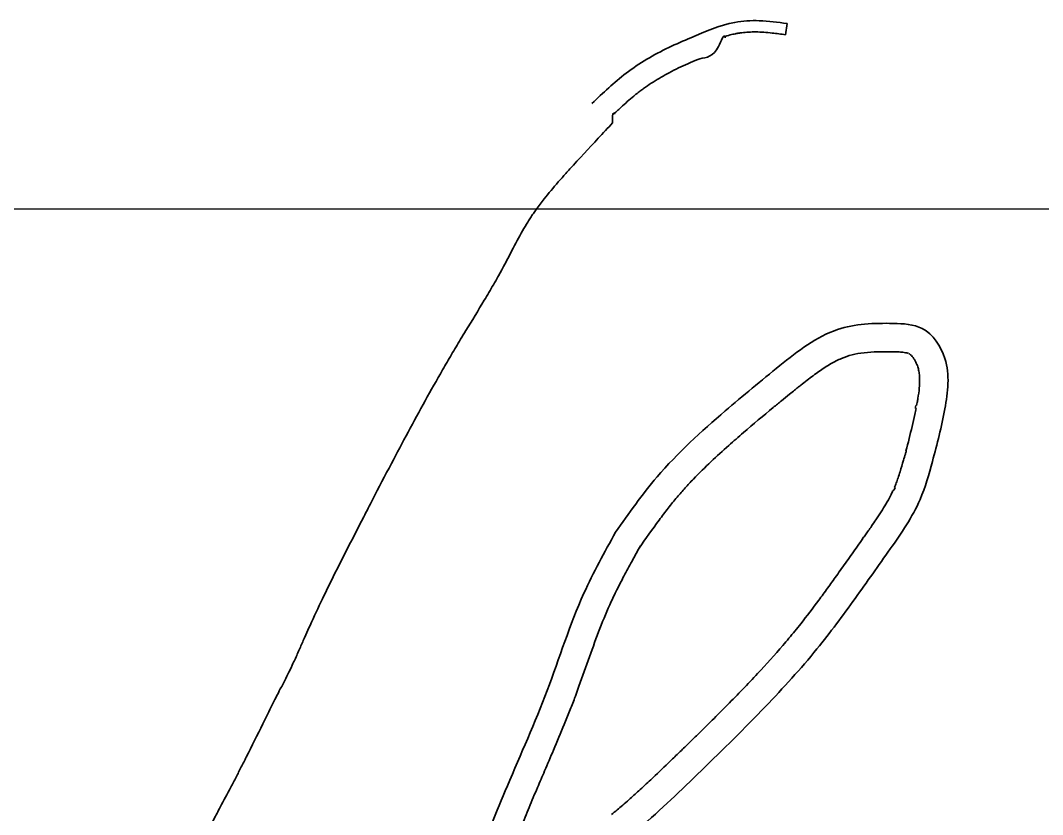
# Model space of a CAD drawing. Header units: millimetres. Extents: x 120281 to 1416367021, y -641565767 to 918373.
# Drawn here: x 751360.1 to 751712.2, y 864367.2 to 864640.8 of the extents above; entities that cross this region are included whole.
import ezdxf

# ---------------------------------------------------------------- set-up
doc = ezdxf.new("R2010")
doc.units = ezdxf.units.MM
doc.layers.add('0_Ном._пера__1', color=7, linetype='Continuous', lineweight=35)
doc.layers.add('размер', color=90, linetype='Continuous', lineweight=40)

msp = doc.modelspace()

# ---------------------------------------------------------------- linework, layer by layer
at = {"layer": '0_Ном._пера__1', "linetype": 'Continuous'}
msp.add_line((751624.16914, 864639.74059), (751623.64893, 864635.86883), dxfattribs=at)
for points, knots in [([(751591.05131, 864634.81167), (751595.97817, 864636.99109), (751600.90503, 864639.17051), (751606.13211, 864640.1238), (751608.89814, 864640.62826), (751611.74824, 864640.78937), (751614.57347, 864640.69957), (751617.79356, 864640.59721), (751620.98135, 864640.1689), (751624.16914, 864639.74059)], [0, 0, 0, 0, 1, 1, 1, 2, 2, 2, 3, 3, 3, 3]), ([(751556.97304, 864612.1945), (751560.77486, 864615.80851), (751564.57668, 864619.42251), (751568.73632, 864622.59602), (751573.27611, 864626.05956), (751578.24212, 864628.99842), (751583.40738, 864631.45335), (751585.92383, 864632.64936), (751588.48757, 864633.73052), (751591.05132, 864634.81167)], [0, 0, 0, 0, 1, 1, 1, 2, 2, 2, 3, 3, 3, 3]), ([(751594.08725, 864627.61252), (751596.45451, 864627.97956), (751598.82177, 864628.3466), (751600.60292, 864631.80259), (751601.53724, 864633.61547), (751602.31029, 864636.27831), (751602.73645, 864635.26103), (751602.78454, 864635.14625), (751602.82811, 864634.98462), (751602.87178, 864634.82299)], [0, 0, 0, 0, 1, 1, 1, 2, 2, 2, 3, 3, 3, 3]), ([(751602.09457, 864635.05998), (751602.1514, 864635.07849), (751602.20822, 864635.09688), (751602.26502, 864635.11514), (751603.03975, 864635.36418), (751603.81834, 864635.58852), (751604.58765, 864635.78588), (751605.19329, 864635.94124), (751605.79758, 864636.07944), (751606.4014, 864636.19866), (751606.76903, 864636.27125), (751607.13622, 864636.33668), (751607.50725, 864636.39571), (751607.87827, 864636.45474), (751608.25203, 864636.50725), (751608.6282, 864636.55344), (751609.38054, 864636.6458), (751610.14248, 864636.71281), (751610.91073, 864636.75607), (751611.718, 864636.80153), (751612.53231, 864636.82077), (751613.34977, 864636.81587), (751614.27959, 864636.8103), (751615.21157, 864636.77288), (751616.15599, 864636.70958), (751617.10041, 864636.64627), (751618.05539, 864636.55757), (751619.02204, 864636.45202), (751620.53475, 864636.28685), (751622.07587, 864636.08018), (751623.64893, 864635.86883)], [0, 0, 0, 0, 1, 1, 1, 2, 2, 2, 3, 3, 3, 4, 4, 4, 5, 5, 5, 6, 6, 6, 7, 7, 7, 8, 8, 8, 9, 9, 9, 10, 10, 10, 10]), ([(751564.06951, 864608.15771), (751565.02036, 864609.05708), (751565.96142, 864609.93982), (751566.89809, 864610.79915), (751568.39358, 864612.17115), (751569.87773, 864613.48333), (751571.36949, 864614.7121), (751571.87392, 864615.12761), (751572.37921, 864615.53362), (751572.88608, 864615.92938), (751573.30007, 864616.25262), (751573.71439, 864616.56839), (751574.13435, 864616.88045), (751574.55431, 864617.19252), (751574.97892, 864617.50019), (751575.40784, 864617.80348), (751576.26569, 864618.41006), (751577.14103, 864618.99908), (751578.03212, 864619.57048), (751579.81429, 864620.71327), (751581.65944, 864621.78557), (751583.55244, 864622.78711), (751584.61165, 864623.34752), (751585.68567, 864623.88571), (751586.77216, 864624.40191), (751588.8768, 864625.40184), (751591.10457, 864626.35371), (751593.42577, 864627.33349), (751593.64547, 864627.42622), (751593.86948, 864627.5192), (751594.09081, 864627.61253)], [0, 0, 0, 0, 1, 1, 1, 2, 2, 2, 3, 3, 3, 4, 4, 4, 5, 5, 5, 6, 6, 6, 7, 7, 7, 8, 8, 8, 9, 9, 9, 10, 10, 10, 10]), ([(751564.09426, 864605.51092), (751564.00564, 864607.41852), (751563.91701, 864609.32612), (751564.61206, 864608.67), (751564.66103, 864608.62376), (751564.71392, 864608.5648), (751564.76679, 864608.50583)], [0, 0, 0, 0, 1, 1, 1, 2, 2, 2, 2]), ([(751564.09426, 864605.51092), (751562.43533, 864603.74336), (751560.78129, 864601.981), (751559.13542, 864600.21964), (751555.84367, 864596.69692), (751552.58469, 864593.17818), (751549.38366, 864589.63029), (751548.91678, 864589.11282), (751548.45106, 864588.5946), (751547.98683, 864588.07591), (751547.10232, 864587.08765), (751546.23027, 864586.10531), (751545.37551, 864585.1264), (751543.66599, 864583.16858), (751542.02578, 864581.22426), (751540.48985, 864579.27676), (751539.53542, 864578.06659), (751538.62118, 864576.85529), (751537.75431, 864575.63923), (751537.4216, 864575.17249), (751537.09571, 864574.70505), (751536.77728, 864574.2367), (751536.45469, 864573.76224), (751536.14165, 864573.28866), (751535.83002, 864572.80582), (751535.51839, 864572.32296), (751535.20919, 864571.83239), (751534.90284, 864571.33438), (751534.29015, 864570.33835), (751533.68691, 864569.31257), (751533.08829, 864568.26023), (751531.8587, 864566.09867), (751530.64931, 864563.82465), (751529.41102, 864561.47176), (751528.8732, 864560.44984), (751528.32978, 864559.41313), (751527.77604, 864558.36462), (751527.23531, 864557.34075), (751526.68499, 864556.3056), (751526.11983, 864555.26219), (751525.86799, 864554.79724), (751525.61188, 864554.33099), (751525.35656, 864553.86747), (751525.10124, 864553.40396), (751524.84475, 864552.94198), (751524.58729, 864552.48182), (751524.07237, 864551.5615), (751523.55447, 864550.64785), (751523.03256, 864549.74003), (751521.98872, 864547.92439), (751520.93313, 864546.13249), (751519.87355, 864544.35954), (751517.75439, 864540.81365), (751515.62017, 864537.34325), (751513.53132, 864533.91142), (751512.92072, 864532.90824), (751512.31419, 864531.90833), (751511.71271, 864530.9109), (751511.18749, 864530.03992), (751510.66603, 864529.17044), (751510.14632, 864528.29803), (751509.62662, 864527.42563), (751509.10989, 864526.55148), (751508.59439, 864525.67569), (751507.5634, 864523.92412), (751506.53969, 864522.16595), (751505.5243, 864520.4016), (751503.49351, 864516.87291), (751501.49242, 864513.3196), (751499.51457, 864509.74554), (751495.55887, 864502.59742), (751491.69632, 864495.36625), (751487.87528, 864488.08348), (751485.71101, 864483.95846), (751483.56006, 864479.81689), (751481.41286, 864475.66458), (751480.39303, 864473.69241), (751479.37401, 864471.7178), (751478.35484, 864469.74141), (751476.31652, 864465.78861), (751474.28617, 864461.84672), (751472.28335, 864457.9098), (751470.28053, 864453.97288), (751468.30475, 864450.04003), (751466.37429, 864446.10276), (751465.6271, 864444.57883), (751464.88806, 864443.05419), (751464.15546, 864441.52845), (751462.69023, 864438.47693), (751461.25476, 864435.42089), (751459.85995, 864432.3563), (751459.373, 864431.28639), (751458.89546, 864430.21508), (751458.41843, 864429.14293), (751458.19424, 864428.63905), (751457.95415, 864428.13637), (751457.73229, 864427.63193), (751457.46492, 864427.024), (751457.21421, 864426.40822), (751456.94262, 864425.78573), (751456.67103, 864425.16325), (751456.40951, 864424.53288), (751456.13031, 864423.89622), (751455.57192, 864422.62291), (751454.97419, 864421.32389), (751454.36542, 864420.00319), (751454.1337, 864419.50048), (751453.8513, 864418.99711), (751453.61278, 864418.49564)], [0, 0, 0, 0, 1, 1, 1, 2, 2, 2, 3, 3, 3, 4, 4, 4, 5, 5, 5, 6, 6, 6, 7, 7, 7, 8, 8, 8, 9, 9, 9, 10, 10, 10, 11, 11, 11, 12, 12, 12, 13, 13, 13, 14, 14, 14, 15, 15, 15, 16, 16, 16, 17, 17, 17, 18, 18, 18, 19, 19, 19, 20, 20, 20, 21, 21, 21, 22, 22, 22, 23, 23, 23, 24, 24, 24, 25, 25, 25, 26, 26, 26, 27, 27, 27, 28, 28, 28, 29, 29, 29, 30, 30, 30, 31, 31, 31, 32, 32, 32, 33, 33, 33, 34, 34, 34, 35, 35, 35, 36, 36, 36, 36]), ([(751565.10601, 864464.46467), (751569.67755, 864470.97321), (751574.2491, 864477.48174), (751579.40258, 864483.51398), (751586.46538, 864491.78109), (751594.62118, 864499.15359), (751602.84544, 864506.22741), (751609.00808, 864511.52801), (751615.20917, 864516.66092), (751621.67109, 864521.8429), (751627.86684, 864526.81142), (751634.30238, 864531.82507), (751641.56294, 864534.26431), (751647.53828, 864536.27178), (751654.07242, 864536.53558), (751660.74546, 864536.3937), (751664.23778, 864536.31944), (751667.76815, 864536.13407), (751670.68917, 864534.61921), (751674.42642, 864532.68105), (751677.1662, 864528.56657), (751678.50493, 864524.32718), (751680.30636, 864518.62253), (751679.57089, 864512.69169), (751678.50493, 864506.93721), (751677.36508, 864500.78383), (751675.84734, 864494.83212), (751674.24019, 864488.83744), (751673.04705, 864484.38706), (751671.80466, 864479.913), (751669.97987, 864475.70623), (751667.34848, 864469.63998), (751663.50605, 864464.12955), (751659.67927, 864458.67116), (751655.66524, 864452.94569), (751651.6684, 864447.27748), (751647.60318, 864441.63608), (751643.35907, 864435.74642), (751639.04044, 864429.88599), (751634.45651, 864424.2461), (751628.85215, 864417.35073), (751622.85122, 864410.78504), (751616.69704, 864404.37185), (751609.50857, 864396.88085), (751602.11099, 864389.59792), (751594.67282, 864382.3682), (751587.71074, 864375.60124), (751580.71309, 864368.88088), (751573.36234, 864362.49395), (751564.85163, 864355.09915), (751555.86759, 864348.15131), (751547.78712, 864340.49031), (751541.15472, 864334.20221), (751535.13104, 864327.43365), (751526.82907, 864322.39054), (751523.6308, 864320.44772), (751520.09449, 864318.76095), (751518.06616, 864316.30629), (751517.23543, 864315.30094), (751516.65471, 864314.16721), (751514.46372, 864313.82997), (751513.3432, 864313.6575), (751511.76639, 864313.69442), (751512.22779, 864313.44777)], [0, 0, 0, 0, 1, 1, 1, 2, 2, 2, 3, 3, 3, 4, 4, 4, 5, 5, 5, 6, 6, 6, 7, 7, 7, 8, 8, 8, 9, 9, 9, 10, 10, 10, 11, 11, 11, 12, 12, 12, 13, 13, 13, 14, 14, 14, 15, 15, 15, 16, 16, 16, 17, 17, 17, 18, 18, 18, 19, 19, 19, 20, 20, 20, 21, 21, 21, 21]), ([(751573.09794, 864458.8512), (751575.44851, 864462.19771), (751577.75331, 864465.4773), (751580.08611, 864468.62822), (751581.12749, 864470.03481), (751582.1743, 864471.41585), (751583.23253, 864472.76638), (751584.24145, 864474.054), (751585.26073, 864475.31388), (751586.29539, 864476.54219), (751586.7435, 864477.07417), (751587.19426, 864477.5998), (751587.65179, 864478.12391), (751588.10931, 864478.64803), (751588.5726, 864479.16957), (751589.04139, 864479.6887), (751589.97897, 864480.72696), (751590.93856, 864481.75554), (751591.91783, 864482.77557), (751593.87638, 864484.81565), (751595.91385, 864486.82152), (751598.01087, 864488.80266), (751599.99262, 864490.67491), (751602.0275, 864492.52505), (751604.09837, 864494.36186), (751605.76069, 864495.8363), (751607.44617, 864497.30216), (751609.14576, 864498.76442), (751612.54493, 864501.68894), (751615.95785, 864504.56324), (751619.42382, 864507.42534), (751620.37265, 864508.20886), (751621.32539, 864508.99149), (751622.2831, 864509.77405), (751623.20159, 864510.52458), (751624.12451, 864511.27506), (751625.05266, 864512.02615), (751625.62477, 864512.48911), (751626.19839, 864512.95237), (751626.77461, 864513.41598), (751627.13235, 864513.70381), (751627.49099, 864513.99218), (751627.85007, 864514.28007), (751628.20915, 864514.56796), (751628.56565, 864514.85377), (751628.92122, 864515.13717), (751629.63237, 864515.704), (751630.33887, 864516.2607), (751631.03705, 864516.80364), (751632.4334, 864517.88953), (751633.80484, 864518.91957), (751635.15153, 864519.8641), (751636.49821, 864520.80863), (751637.81952, 864521.66732), (751639.11007, 864522.41681), (751640.40061, 864523.1663), (751641.6594, 864523.80623), (751642.88399, 864524.32542), (751644.10859, 864524.84461), (751645.27048, 864525.23336), (751646.55504, 864525.55439), (751647.8396, 864525.87542), (751649.21908, 864526.11945), (751650.69241, 864526.29405), (751652.16573, 864526.46866), (751653.73179, 864526.57355), (751655.37826, 864526.62326), (751657.02473, 864526.67296), (751658.75195, 864526.66754), (751660.54284, 864526.6294), (751661.34349, 864526.61235), (751662.07822, 864526.58983), (751662.73541, 864526.55176), (751663.39264, 864526.51369), (751663.97597, 864526.45954), (751664.45865, 864526.39196), (751664.8626, 864526.3354), (751665.19068, 864526.26953), (751665.45461, 864526.20335), (751665.71853, 864526.13717), (751665.90678, 864526.07187), (751666.03465, 864526.01926)], [0, 0, 0, 0, 1, 1, 1, 2, 2, 2, 3, 3, 3, 4, 4, 4, 5, 5, 5, 6, 6, 6, 7, 7, 7, 8, 8, 8, 9, 9, 9, 10, 10, 10, 11, 11, 11, 12, 12, 12, 13, 13, 13, 14, 14, 14, 15, 15, 15, 16, 16, 16, 17, 17, 17, 18, 18, 18, 19, 19, 19, 20, 20, 20, 21, 21, 21, 22, 22, 22, 23, 23, 23, 24, 24, 24, 25, 25, 25, 26, 26, 26, 27, 27, 27, 27]), ([(751666.73339, 864525.56696), (751666.89634, 864525.42303), (751667.08207, 864525.23638), (751667.27649, 864525.00873), (751667.47089, 864524.7811), (751667.66921, 864524.51251), (751667.86811, 864524.21161), (751668.067, 864523.91072), (751668.25897, 864523.57834), (751668.44024, 864523.22477), (751668.60127, 864522.91069), (751668.75071, 864522.58029), (751668.88568, 864522.24422), (751668.98886, 864521.98729), (751669.08801, 864521.72567), (751669.17186, 864521.46666), (751669.2528, 864521.21664), (751669.31528, 864520.96488), (751669.38038, 864520.70732), (751669.44549, 864520.44977), (751669.4813, 864520.18916), (751669.53191, 864519.91988)], [0, 0, 0, 0, 1, 1, 1, 2, 2, 2, 3, 3, 3, 4, 4, 4, 5, 5, 5, 6, 6, 6, 7, 7, 7, 7]), ([(751669.56404, 864519.91855), (751669.66545, 864519.38), (751669.73854, 864518.81485), (751669.78356, 864518.21678), (751669.82859, 864517.61873), (751669.83359, 864516.98833), (751669.82226, 864516.3237), (751669.81093, 864515.65908), (751669.77533, 864514.96113), (751669.71007, 864514.23145), (751669.60525, 864513.05961), (751669.43418, 864511.80678), (751669.21438, 864510.48664)], [0, 0, 0, 0, 1, 1, 1, 2, 2, 2, 3, 3, 3, 4, 4, 4, 4]), ([(751669.2036, 864510.48608), (751669.13225, 864510.057), (751669.05598, 864509.62078), (751668.97575, 864509.17778), (751668.91373, 864508.83526), (751668.8054, 864508.48692), (751668.73956, 864508.14102)], [0, 0, 0, 0, 1, 1, 1, 2, 2, 2, 2]), ([(751668.59551, 864507.1051), (751668.45899, 864506.4137), (751668.31725, 864505.72257), (751668.17069, 864505.03119), (751667.87757, 864503.64845), (751667.56479, 864502.26486), (751667.2363, 864500.87631), (751666.57931, 864498.09922), (751665.85604, 864495.30277), (751665.09873, 864492.45861)], [0, 0, 0, 0, 1, 1, 1, 2, 2, 2, 3, 3, 3, 3]), ([(751665.21067, 864492.45673), (751665.11536, 864492.09743), (751665.01948, 864491.73736), (751664.9231, 864491.37649), (751664.7303, 864490.6546), (751664.4332, 864489.94399), (751664.24076, 864489.24373), (751663.86786, 864487.88683), (751663.48456, 864486.57376), (751663.09375, 864485.31172), (751662.866, 864484.57625), (751662.64034, 864483.85774), (751662.40023, 864483.15916), (751662.1994, 864482.57486), (751661.99292, 864482.00451), (751661.78102, 864481.44794), (751661.57439, 864480.90521), (751661.36585, 864480.37518), (751661.14688, 864479.86008)], [0, 0, 0, 0, 1, 1, 1, 2, 2, 2, 3, 3, 3, 4, 4, 4, 5, 5, 5, 6, 6, 6, 6]), ([(751661.40396, 864479.83549), (751661.3037, 864479.59928), (751661.20217, 864479.36632), (751661.09736, 864479.13194), (751660.99252, 864478.89751), (751660.52127, 864478.68566), (751660.41068, 864478.45056)], [0, 0, 0, 0, 1, 1, 1, 2, 2, 2, 2]), ([(751660.50679, 864478.45355), (751660.28579, 864477.98339), (751660.05377, 864477.51162), (751659.8112, 864477.03796), (751659.32604, 864476.09062), (751658.79726, 864475.1359), (751658.23244, 864474.17163), (751657.19736, 864472.40453), (751656.03529, 864470.60645), (751654.79038, 864468.76599), (751654.28416, 864468.01761), (751653.75327, 864467.26229), (751653.22279, 864466.49867)], [0, 0, 0, 0, 1, 1, 1, 2, 2, 2, 3, 3, 3, 4, 4, 4, 4]), ([(751653.25792, 864466.49733), (751652.88718, 864465.96343), (751652.51133, 864465.42552), (751652.13154, 864464.88313), (751651.826, 864464.44678), (751651.46475, 864464.00591), (751651.15705, 864463.56739), (751650.84931, 864463.12881), (751650.49222, 864462.69621), (751650.18465, 864462.2586)], [0, 0, 0, 0, 1, 1, 1, 2, 2, 2, 3, 3, 3, 3]), ([(751565.10601, 864464.46467), (751561.26553, 864457.53126), (751557.42505, 864450.59786), (751554.18422, 864443.39924), (751549.29869, 864432.54736), (751545.77588, 864421.09275), (751541.55301, 864409.93316), (751537.34241, 864398.806), (751532.43583, 864387.97214), (751527.82478, 864377.01454), (751524.07033, 864368.09257), (751520.51183, 864359.08857), (751516.84131, 864350.13106), (751513.76325, 864342.6194), (751510.60643, 864335.14044), (751507.50998, 864327.6366), (751502.40561, 864315.26679), (751497.4653, 864302.82938), (751492.68032, 864290.33084), (751490.476, 864284.57309), (751488.30464, 864278.80237), (751486.2832, 864272.97862), (751485.72227, 864271.36257), (751485.17289, 864269.74243), (751484.60464, 864268.12898), (751483.49187, 864264.96946), (751482.30674, 864261.83558), (751481.05801, 864258.72609), (751479.1694, 864254.02321), (751477.13525, 864249.37613), (751475.32618, 864244.64912), (751469.98688, 864230.69774), (751466.60835, 864216.05012), (751462.05173, 864201.79903), (751458.69868, 864191.31218), (751454.7077, 864181.04006), (751451.43833, 864170.54162), (751448.91706, 864162.44543), (751446.82497, 864154.21464), (751444.73285, 864145.98385)], [0, 0, 0, 0, 1, 1, 1, 2, 2, 2, 3, 3, 3, 4, 4, 4, 5, 5, 5, 6, 6, 6, 7, 7, 7, 8, 8, 8, 9, 9, 9, 10, 10, 10, 11, 11, 11, 12, 12, 12, 13, 13, 13, 13]), ([(751650.26981, 864462.25591), (751649.65525, 864461.38067), (751649.0412, 864460.50717), (751648.42734, 864459.63531), (751647.1996, 864457.89155), (751645.96574, 864456.15405), (751644.73706, 864454.42249), (751643.54353, 864452.74048), (751642.34953, 864451.06375), (751641.15055, 864449.39149), (751640.14177, 864447.98452), (751639.12825, 864446.57913), (751638.11556, 864445.18327), (751637.10286, 864443.7874), (751636.08853, 864442.40028), (751635.07019, 864441.02419), (751633.03354, 864438.27204), (751630.98178, 864435.56462), (751628.89344, 864432.92182), (751628.22431, 864432.07504), (751627.55326, 864431.2346), (751626.87626, 864430.4017), (751625.52228, 864428.73594), (751624.13876, 864427.08504), (751622.73109, 864425.44609), (751619.91574, 864422.1682), (751616.99892, 864418.9391), (751614.01097, 864415.73817), (751612.32047, 864413.92717), (751610.60668, 864412.12432), (751608.87645, 864410.32863), (751607.14623, 864408.53294), (751605.40231, 864406.74613), (751603.64468, 864404.9659), (751600.1294, 864401.40543), (751596.5626, 864397.87165), (751592.96604, 864394.34696), (751591.74392, 864393.14927), (751590.51568, 864391.95308), (751589.28713, 864390.75682), (751588.28342, 864389.77949), (751587.26038, 864388.80212), (751586.25617, 864387.82847), (751585.25202, 864386.85488), (751584.26808, 864385.88365), (751583.26489, 864384.9179), (751581.25847, 864382.98636), (751579.25179, 864381.07251), (751577.23759, 864379.18268), (751575.8557, 864377.88612), (751574.46491, 864376.60106), (751573.07347, 864375.32932), (751571.95977, 864374.31142), (751570.84909, 864373.30186), (751569.72657, 864372.30216), (751569.00356, 864371.65825), (751568.27086, 864371.01822), (751567.5433, 864370.38262), (751566.92642, 864369.84371), (751566.24986, 864369.30744), (751565.62549, 864368.77112), (751565.00104, 864368.23473), (751564.33164, 864367.70623), (751563.6988, 864367.16996)], [0, 0, 0, 0, 1, 1, 1, 2, 2, 2, 3, 3, 3, 4, 4, 4, 5, 5, 5, 6, 6, 6, 7, 7, 7, 8, 8, 8, 9, 9, 9, 10, 10, 10, 11, 11, 11, 12, 12, 12, 13, 13, 13, 14, 14, 14, 15, 15, 15, 16, 16, 16, 17, 17, 17, 18, 18, 18, 19, 19, 19, 20, 20, 20, 21, 21, 21, 21]), ([(751573.64932, 864459.73245), (751572.54257, 864457.73438), (751571.44668, 864455.75576), (751570.37563, 864453.79051), (751569.44346, 864452.0801), (751568.53011, 864450.37984), (751567.6443, 864448.68604), (751566.81834, 864447.10669), (751566.01633, 864445.53297), (751565.24496, 864443.96204), (751564.50162, 864442.44822), (751563.78673, 864440.937), (751563.10586, 864439.42583), (751561.74412, 864436.40348), (751560.47454, 864433.28201), (751559.24957, 864430.07881), (751558.0246, 864426.87562), (751556.84469, 864423.59171), (751555.65861, 864420.25013), (751554.47253, 864416.90855), (751553.28028, 864413.50933), (751552.02523, 864410.07689), (751551.68917, 864409.15779), (751551.34849, 864408.23632), (751551.00221, 864407.31295), (751550.71632, 864406.55064), (751550.42663, 864405.78685), (751550.13452, 864405.0268), (751549.84241, 864404.26674), (751549.54721, 864403.50915), (751549.25039, 864402.75387), (751548.65674, 864401.2433), (751548.05458, 864399.74201), (751547.44592, 864398.24898), (751546.2286, 864395.26292), (751544.98641, 864392.30984), (751543.73849, 864389.38164), (751542.71277, 864386.97482), (751541.68323, 864384.58481), (751540.6603, 864382.20722), (751539.83469, 864380.28825), (751539.0134, 864378.37738), (751538.20167, 864376.47238), (751537.7167, 864375.33422), (751537.23485, 864374.19861), (751536.75763, 864373.06373), (751536.28041, 864371.92886), (751535.8062, 864370.79089), (751535.33328, 864369.65016), (751534.38745, 864367.3687), (751533.44889, 864365.07606), (751532.5125, 864362.77442), (751530.63972, 864358.17112), (751528.77558, 864353.53173), (751526.87773, 864348.87394), (751526.17833, 864347.15744), (751525.47316, 864345.43718), (751524.7663, 864343.72314), (751524.05945, 864342.00909), (751523.35076, 864340.29926), (751522.64149, 864338.59296), (751521.22294, 864335.18035), (751519.80264, 864331.78185), (751518.39402, 864328.39208), (751517.13499, 864325.36229), (751515.88717, 864322.34127), (751514.6493, 864319.3132), (751513.41142, 864316.28514), (751512.18351, 864313.25291), (751510.965, 864310.21662), (751508.52799, 864304.14403), (751506.12934, 864298.05518), (751503.76823, 864291.95083), (751503.19263, 864290.46268), (751502.62009, 864288.97361), (751502.04894, 864287.48363), (751501.42909, 864285.86661), (751500.81198, 864284.25115), (751500.20252, 864282.63984), (751499.59306, 864281.02853), (751498.99014, 864279.42031), (751498.39664, 864277.8143), (751498.03587, 864276.83805), (751497.67866, 864275.86252), (751497.32529, 864274.88772), (751497.03817, 864274.09567), (751496.74649, 864273.30436), (751496.46487, 864272.51306)], [0, 0, 0, 0, 1, 1, 1, 2, 2, 2, 3, 3, 3, 4, 4, 4, 5, 5, 5, 6, 6, 6, 7, 7, 7, 8, 8, 8, 9, 9, 9, 10, 10, 10, 11, 11, 11, 12, 12, 12, 13, 13, 13, 14, 14, 14, 15, 15, 15, 16, 16, 16, 17, 17, 17, 18, 18, 18, 19, 19, 19, 20, 20, 20, 21, 21, 21, 22, 22, 22, 23, 23, 23, 24, 24, 24, 25, 25, 25, 26, 26, 26, 27, 27, 27, 28, 28, 28, 29, 29, 29, 29]), ([(751453.68269, 864418.49099), (751453.44432, 864417.98952), (751453.20458, 864417.49255), (751452.96409, 864416.99981), (751452.48309, 864416.0143), (751451.96459, 864415.04637), (751451.48207, 864414.09244)], [0, 0, 0, 0, 1, 1, 1, 2, 2, 2, 2]), ([(751451.50592, 864414.09097), (751451.03214, 864413.15392), (751450.55982, 864412.23105), (751450.09296, 864411.32044), (751449.79494, 864410.73915), (751449.44278, 864410.1674), (751449.15, 864409.59572)], [0, 0, 0, 0, 1, 1, 1, 2, 2, 2, 2]), ([(751449.19341, 864409.59476), (751448.95556, 864409.13), (751448.72024, 864408.66885), (751448.48481, 864408.20577), (751448.24933, 864407.74259), (751447.98589, 864407.27713), (751447.75094, 864406.81251)], [0, 0, 0, 0, 1, 1, 1, 2, 2, 2, 2]), ([(751447.77954, 864406.81197), (751447.30998, 864405.88272), (751446.84173, 864404.95046), (751446.37418, 864404.01548), (751445.43909, 864402.14557), (751444.50926, 864400.26444), (751443.57505, 864398.37521), (751441.70663, 864394.59675), (751439.82963, 864390.78455), (751437.90476, 864386.95871), (751437.33467, 864385.82559), (751436.74715, 864384.69201), (751436.16735, 864383.55711), (751435.57113, 864382.39005), (751434.98508, 864381.22006), (751434.38116, 864380.05922), (751433.77723, 864378.89833), (751433.15619, 864377.74391), (751432.55051, 864376.59436), (751431.33921, 864374.29531), (751430.14134, 864372.0168), (751428.9436, 864369.75243), (751428.19465, 864368.33653), (751427.45048, 864366.9259), (751426.71503, 864365.51933), (751426.13621, 864364.4123), (751425.55026, 864363.30925), (751424.98052, 864362.20227), (751423.90987, 864360.12205), (751422.86439, 864358.03392), (751421.81971, 864355.93904), (751419.73034, 864351.74929), (751417.69267, 864347.53098), (751415.70323, 864343.28689), (751411.72436, 864334.79869), (751407.9408, 864326.20713), (751404.33511, 864317.53369), (751403.81146, 864316.27404), (751403.28133, 864315.0133), (751402.76506, 864313.7503), (751402.42356, 864312.91483), (751402.07894, 864312.07705), (751401.74054, 864311.24019)], [0, 0, 0, 0, 1, 1, 1, 2, 2, 2, 3, 3, 3, 4, 4, 4, 5, 5, 5, 6, 6, 6, 7, 7, 7, 8, 8, 8, 9, 9, 9, 10, 10, 10, 11, 11, 11, 12, 12, 12, 13, 13, 13, 14, 14, 14, 14])]:
    msp.add_open_spline(points, degree=3, knots=knots, dxfattribs=at)
for points in [[(751665.84439, 864526.02567), (751665.8615, 864526.01732), (751665.87656, 864526.00958), (751665.88999, 864526.00237)], [(751665.88815, 864526.01959), (751665.92869, 864526.00279), (751665.96301, 864525.98731), (751665.99195, 864525.9734)], [(751666.25681, 864525.94995), (751666.29095, 864525.93236), (751666.33221, 864525.90925), (751666.38039, 864525.87914)], [(751666.30406, 864525.87884), (751666.40959, 864525.81252), (751666.54911, 864525.71149), (751666.71191, 864525.56756)], [(751668.55511, 864508.1491), (751668.48866, 864507.80323), (751668.42086, 864507.45749), (751668.35175, 864507.11183)]]:
    msp.add_open_spline(points, degree=3, dxfattribs=at)
at = {"layer": 'размер', "color": 0, "lineweight": 30}
msp.add_line((746646.71039, 864575.88644), (753151.15319, 864575.88644), dxfattribs=at)

doc.saveas('drawing.dxf')
